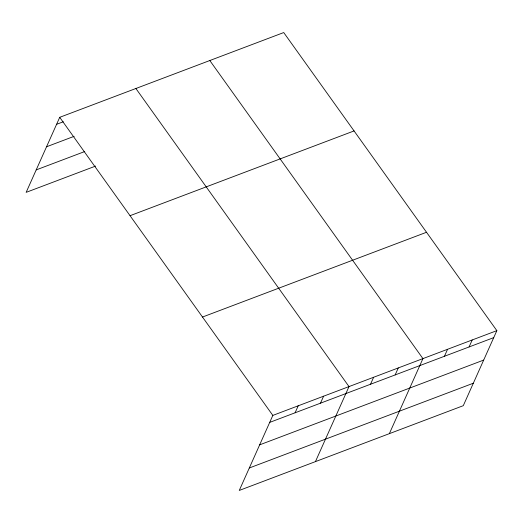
<?xml version="1.0" encoding="UTF-8"?>
<svg xmlns="http://www.w3.org/2000/svg" width="523" height="523" viewBox="0 0 523 523"><rect width="100%" height="100%" fill="white"/><g stroke="black" fill="none" stroke-linecap="round" stroke-linejoin="round"><path stroke-width="0.78" d="M496.85 330.641L272.829 415.406L239.266 490.443L463.286 405.678L496.85 330.641L283.734 32.557L59.714 117.322L26.15 192.359L95.598 166.085M295.09 412.791L298.221 405.796M320.481 403.181L323.606 396.192M315.434 461.619L348.998 386.582L135.882 88.505M370.513 384.255L373.638 377.26M395.153 374.926L398.284 367.937M389.36 433.652L422.924 358.615L209.808 60.531M444.439 356.281L447.564 349.286M469.079 346.958L472.21 339.963M56.589 124.317L63.309 121.774M46.54 146.773L74.174 136.313M36.192 169.903L84.733 151.539M130.044 215.692L354.064 130.927M202.506 317.036L426.52 232.271M269.705 422.394L493.725 337.629M259.656 444.851L483.677 360.086M249.308 467.987L473.328 383.222M59.714 117.322L272.829 415.406"/></g></svg>
